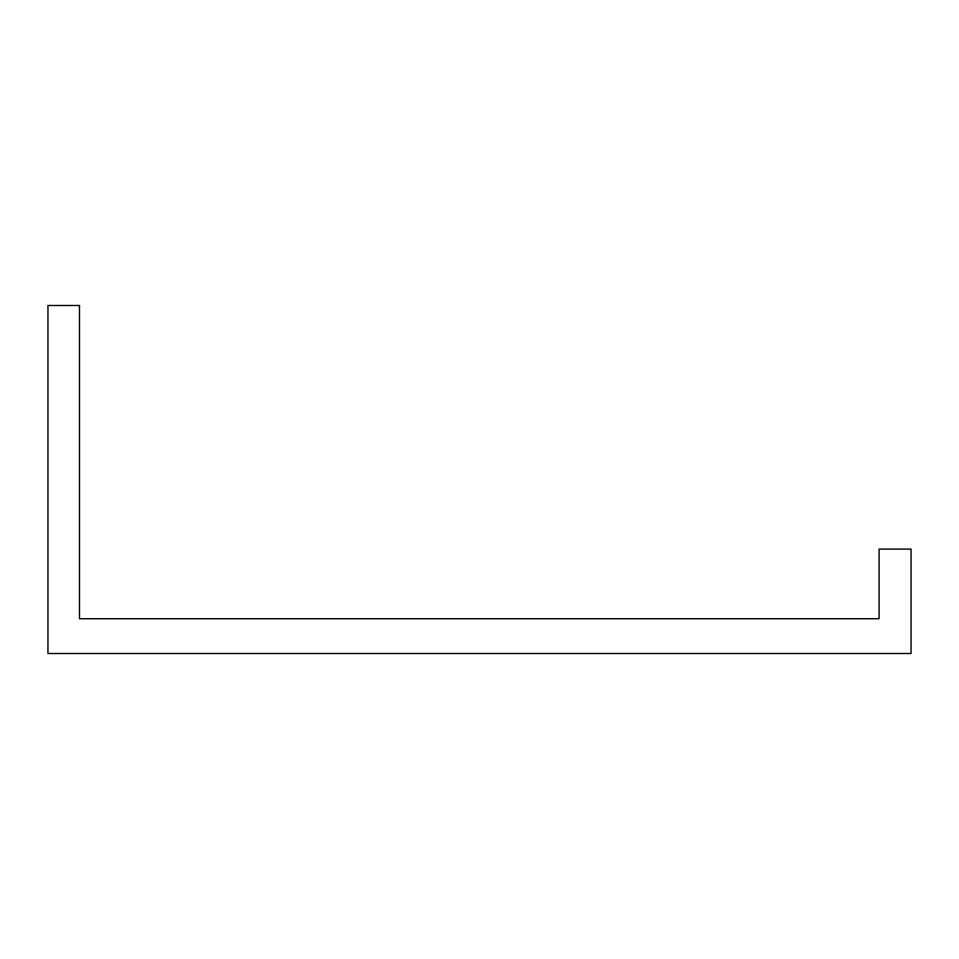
<?xml version="1.0" encoding="UTF-8"?>
<svg xmlns="http://www.w3.org/2000/svg" width="959" height="959" viewBox="0 0 959 959"><rect width="100%" height="100%" fill="white"/><g stroke="black" fill="none" stroke-linecap="round" stroke-linejoin="round"><path stroke-width="1.44" d="M79.489 305.489L47.95 305.489L47.95 653.511L911.05 653.511L911.05 549.099L879.079 549.099L879.079 618.711L79.489 618.711L79.489 305.489"/></g></svg>
